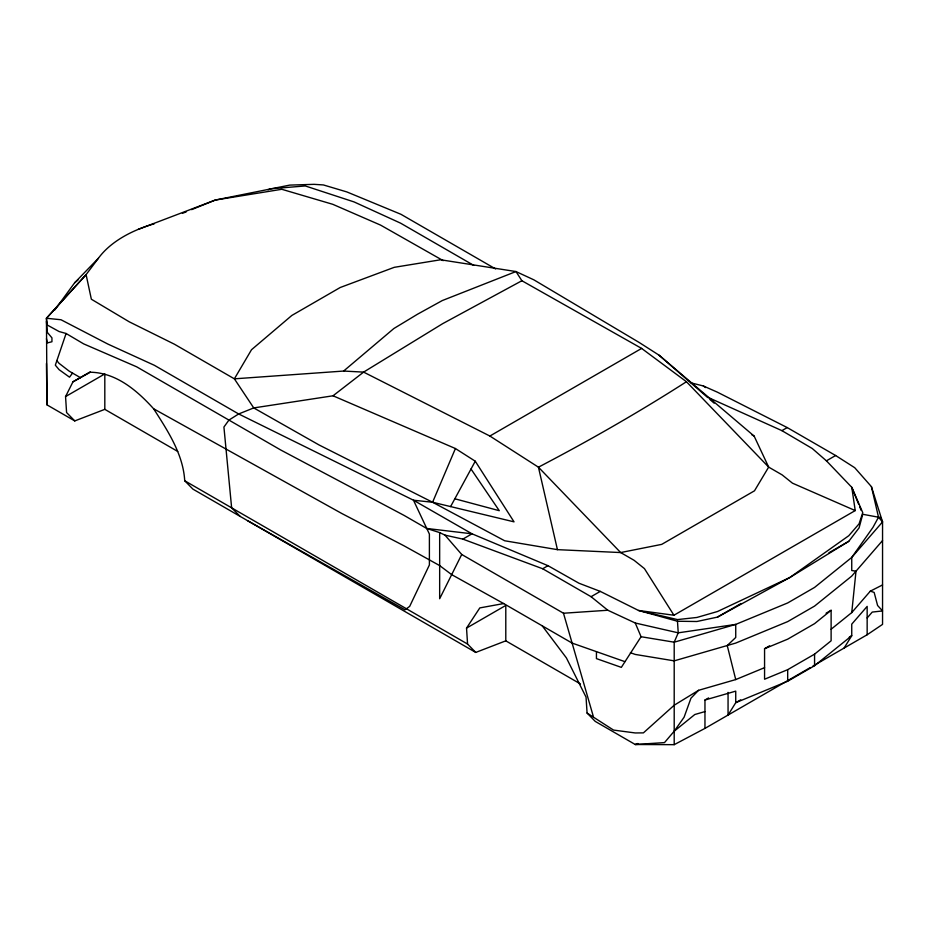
<?xml version="1.0" encoding="UTF-8"?>
<svg xmlns="http://www.w3.org/2000/svg" width="929" height="929" viewBox="0 0 929 929"><rect width="100%" height="100%" fill="white"/><g stroke="black" fill="none" stroke-linecap="round" stroke-linejoin="round"><path stroke-width="1.39" d="M177.706 451.436L104.814 409.352L74.773 420.918L47.019 404.893L46.45 363.506M831.118 629.235L851.742 612.594L856.004 571.184L851.742 570.511L851.742 557.435L873.005 527.312L878.52 517.209L871.425 486.657L854.715 467.705L835.624 455.512L787.223 427.572L717.362 392.166L703.334 385.965L690.979 382.853M154.307 223.773A117.623 67.91 0 0 0 98.404 258.262L86.095 274.624L46.45 318.264L47.321 325.057L59.084 331.525L66.087 333.488L55.334 365.178L59.084 369.649L69.501 377.174L72.567 373.11M47.019 404.893L46.45 318.264L61 319.75L107.903 344.09L154.377 365.306L238.66 413.962L413.486 500.22L432.589 502.252L455.419 448.533L333.023 395.789L253.745 407.924L238.66 413.962L228.94 420.082L223.924 427.038L231.635 507.838L240.216 516.443M439.661 532.596L444.968 535.127L461.725 554.485L439.661 598.74L439.661 532.596L426.701 528.462L404.173 515.456L280.813 450.042L136.726 366.85L83.668 343.881L66.087 333.488M74.773 420.918L66.586 412.557L65.553 396.59L72.961 381.819L90.171 371.879M450.6 506.584L475.265 461.214L455.419 448.533M844.066 648.094L851.742 635.726L851.742 624.16L867.152 606.393L867.152 634.762L812.875 666.093M580.486 683.976L505.794 640.847L475.753 652.425L467.566 644.052L466.532 628.097L479.805 607.914L503.657 603.56L572.113 643.089L624.88 661.645M542.234 625.844L566.4 657.906L586.036 697.098L587.082 713.054L595.268 721.415L635.262 744.512L664.502 742.596L674.199 731.216L684.104 717.2L690.967 698.19L698.562 690.317L735.733 679.575L764.567 667.661M444.968 535.127L462.851 539.11L542.687 568.757L591.076 596.697L607.821 610.248L635.262 623.011L641.068 636.725L621.338 667.37L596.441 658.615L596.441 651.647M54.811 309.938L74.668 282.753L98.404 258.262M247.555 520.67L405.021 609.819L409.677 606.37L429.395 564.96L429.395 534.07L413.486 500.22L472.025 533.815L547.994 565.691L578.941 583.215L600.273 591.39L638.502 610.458L677.485 621.246L696.901 621.501L717.49 617.1L789.859 577.501L848.781 541.305L859.081 527.869L862.751 514.283L878.52 517.209L882.55 521.901L882.55 624.381L867.152 634.762M871.425 486.657L882.55 521.901L851.742 557.435L814.57 587.418L787.687 602.944L735.733 624.404L674.199 642.194L641.068 636.725M882.55 540.562L851.742 576.096L814.57 606.091L787.687 621.606L735.733 643.077L674.199 660.856L635.262 654.434L630.408 652.727M851.742 612.594L870.345 591.134L882.55 584.933M867.152 617.959L872.238 612.083L882.55 610.922L877.591 605.499L874.154 592.423L870.345 591.134M46.45 318.264L86.095 274.624L91.356 299.219L129.236 321.817L174.362 344.183L234.375 378.835L253.745 407.924L319.111 444.991L432.589 502.252L504.656 540.759L557.435 549.654L620.653 552.558L661.727 544.371L754.487 490.814L768.666 467.101L754.139 436.096L658.986 355.133L639.152 342.464L533.861 279.838L515.978 271.547L440.613 259.772L394.244 267.331L340.223 287.502L291.834 315.454L251.504 349.734L234.375 378.835L343.625 371.054L363.611 372.111L489.873 436.038L538.437 467.182L620.653 552.558L634.101 560.315L644.436 568.606L673.943 615.242L855.226 510.578L851.788 487.319L826.415 460.83L812.26 448.51L781.904 430.638L708.188 397.461M343.625 371.054L393.884 328.506L417.527 314.211L442.274 300.566L515.978 271.547L521.889 280.732L641.625 348.421L686.45 381.726L768.666 467.101L782.113 474.87L792.449 483.161L855.226 510.578M74.668 282.753L77.966 280.001M674.199 731.216L694.787 714.529L704.96 711.591M831.118 610.295L814.57 623.649L787.687 639.164L764.567 648.721L764.567 679.227L787.687 669.67L814.57 654.144L831.118 640.801L831.118 610.295L826.09 613.198M728.057 692.372L728.057 715.075L735.733 702.696L787.687 681.236L814.57 665.71L851.742 635.726L849.257 637.166M333.023 395.789L363.611 372.111L442.75 323.617L521.889 280.732M686.45 381.726C638.455 412.488 588.916 440.741 538.437 467.182L557.435 549.654M698.562 690.317L674.199 705.227L643.402 732.876L635.262 732.958L613.523 730.078L587.082 713.054M65.553 396.59L104.814 373.922L104.814 409.352M489.873 436.038L641.625 348.421M462.851 539.11L472.025 533.815L426.701 528.462M542.687 568.757L547.994 565.691M781.904 430.638L787.223 427.572M466.532 628.097L505.794 605.429L505.794 640.847M591.076 596.697L600.273 591.39M826.415 460.83L835.624 455.512M717.49 617.1L741.017 603.513M828.958 552.743L848.781 541.305M764.567 648.721L769.584 645.818M637.875 743.502L635.262 744.512L674.199 744.663L704.96 728.394L704.96 700.025L708.606 697.923M740.727 699.816L735.733 702.696L735.733 691.141L704.96 700.025M704.96 728.394L810.378 667.533M72.961 381.819L90.31 372.227C116.23 372.622 137.109 390.482 153.633 408.783C167.65 430.65 183.176 454.107 184.72 480.757L192.907 489.118L475.753 652.425M182.421 213.368L186.357 211.777M191.618 209.64L215.261 200.06L289.743 185.103L314.037 184.337L323.385 184.941L346.854 191.931L400.956 214.297L495.645 268.957M138.247 229.37L215.261 200.06L281.777 189.284L332.779 204.31L380.6 225.12L443.238 260.666M268.028 189.76L270.745 188.773L305.293 185.951L354.112 201.941L400.585 223.157L473.72 265.369M461.725 554.485L563.485 613.233L607.821 610.248M673.943 615.242L638.502 610.458L677.485 619.585L696.901 617.46L717.49 611.514L789.859 577.501L848.781 535.719L859.081 523.828L862.751 512.622L851.788 487.319L858.57 504.017M635.262 623.011L678.228 632.835L735.733 624.404L735.733 637.48L727.233 645.527L735.733 679.575M432.589 502.252L514.027 521.843L475.265 461.214M454.838 498.78L499.279 510.695L471.015 469.017M153.633 408.783L341.942 513.574L404.173 545.892L439.661 565.587L451.68 574.645L503.657 603.56M80.463 377.673L69.245 371.194L59.084 363.355L56.715 360.522M184.72 480.757L467.566 644.052M751.712 434.679L754.139 436.096M703.334 385.965L705.587 387.556M658.986 355.133L707.666 397.519M709.837 399.4L714.157 403.163M880.03 516.803L882.55 521.901M859.615 506.584L861.183 510.427M563.485 613.233L593.399 716.7M46.45 338.725L47.321 342.929L51.943 341.744L51.943 337.866L47.321 332.361L46.45 321.388M677.485 621.246L678.228 632.835L674.199 642.194L674.199 744.663M814.57 654.144L814.57 665.71M787.687 669.67L787.687 681.236"/></g></svg>
